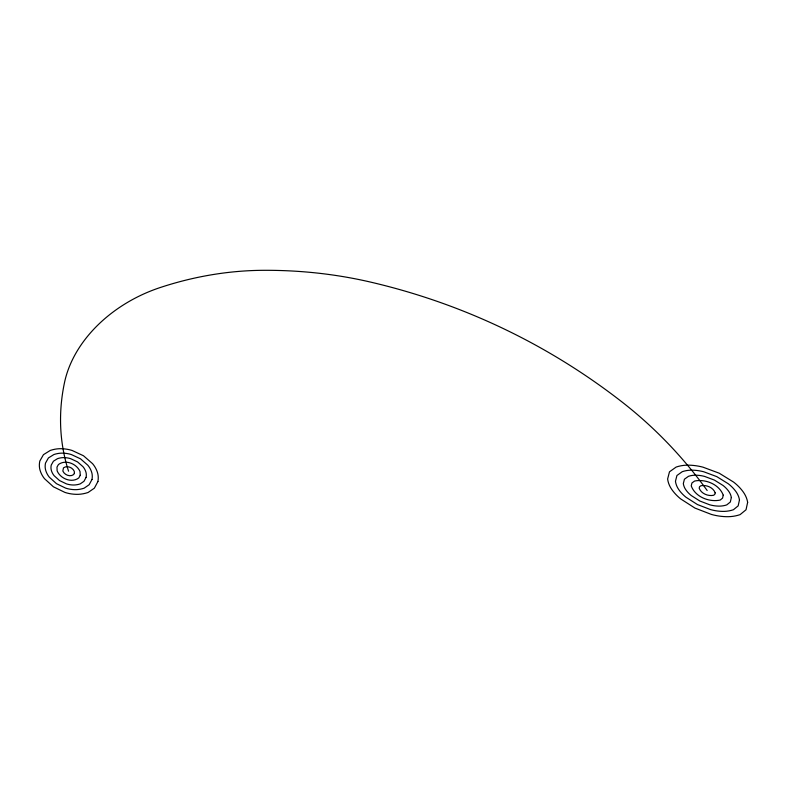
<?xml version="1.0" encoding="UTF-8"?>
<svg xmlns="http://www.w3.org/2000/svg" width="787" height="787" viewBox="0 0 787 787"><rect width="100%" height="100%" fill="white"/><g stroke="black" fill="none" stroke-linecap="round" stroke-linejoin="round"><path stroke-width="1.18" d="M707.159 490.508A522.706 474.04 -40.2 0 0 621.159 401.311A971.925 791.22 -63.6 0 0 371.277 282.258A502.45 430.745 -37.3 0 0 263.173 270.315A287.953 232.972 -25.2 0 0 160.145 287.56A126.392 95.119 -22.6 0 0 64.544 382.374A271.476 211.496 -16.2 0 0 68.558 471.187M747.65 502.293L746.027 509.779L740.075 514.639A34.107 27.496 8.9 0 1 725.958 516.685A49.945 40.029 8.4 0 1 711.468 514.452L694.97 508.087L680.676 498.909A49.62 39.793 7.7 0 1 671.754 489.435A31.618 25.548 7.2 0 1 667.622 478.998L669.481 471.816L676.141 467.065A31.746 25.882 7.3 0 1 688.959 465.156A50.142 41.15 8 0 1 702.968 467.163L719.18 473.184L733.622 482.106A50.476 41.406 8.8 0 1 742.977 491.59A32.287 26.276 9.2 0 1 747.65 502.293M739.475 499.912L738.157 505.874L733.405 509.74A27.26 21.997 8.8 0 1 722.151 511.383A39.97 32.11 8.3 0 1 710.602 509.612L697.42 504.546L685.969 497.227A39.753 31.952 7.8 0 1 678.797 489.642A25.351 20.492 7.4 0 1 675.462 481.27L676.928 475.515L682.26 471.688A25.43 20.708 7.5 0 1 692.55 470.164A40.098 32.828 8 0 1 703.794 471.787L716.79 476.627L728.329 483.789A40.304 32.985 8.6 0 1 735.786 491.373A25.774 20.954 9 0 1 739.475 499.912M731.339 497.541L730.336 501.998L726.775 504.88A20.423 16.497 8.6 0 1 718.364 506.11A29.985 24.141 8.3 0 1 709.736 504.801L699.869 501.024L691.271 495.544A29.867 24.063 7.9 0 1 685.871 489.858A19.045 15.415 7.6 0 1 683.332 483.562L684.415 479.224L688.418 476.342A19.095 15.533 7.6 0 1 696.17 475.2A30.054 24.545 8.1 0 1 704.631 476.43L714.389 480.08L723.037 485.461A30.172 24.633 8.5 0 1 728.605 491.157A19.291 15.671 8.8 0 1 731.339 497.541M723.243 495.18L722.564 498.141L720.194 500.06C709.225 502.45 695.157 496.882 691.232 485.864L691.95 482.962L694.626 481.034C705.496 478.771 719.269 484.369 723.243 495.18M715.186 492.839L714.842 494.315L713.652 495.269C708.172 496.459 701.158 493.675 699.181 488.176L699.535 486.72L700.873 485.756C706.313 484.625 713.209 487.419 715.186 492.839M97.922 481.536L94.361 488.166L88.095 492.485A29.817 22.656 -29.2 0 1 76.034 494.334A43.659 33.054 -28.7 0 1 64.927 492.406L53.418 486.809L44.525 478.712A43.521 32.788 -28.7 0 1 40.078 470.331A27.879 20.934 -29.4 0 1 39.812 461.064L43.452 454.67L50.289 450.43A28.086 21.101 -30.2 0 1 61.297 448.698A44.367 33.457 -30.8 0 1 72.099 450.459L83.501 455.771L92.571 463.671A44.515 33.733 -30.8 0 1 97.332 472.062A28.312 21.534 -30.1 0 1 97.922 481.536M92 479.45L89.147 484.733L84.14 488.176A23.856 18.101 -29.3 0 1 74.519 489.652A34.982 26.473 -28.9 0 1 65.665 488.127L56.467 483.671L49.335 477.207A34.894 26.305 -28.9 0 1 45.754 470.498A22.341 16.793 -29.4 0 1 45.508 463.071L48.42 457.945L53.9 454.532A22.469 16.901 -30.1 0 1 62.734 453.145A35.435 26.728 -30.6 0 1 71.401 454.571L80.52 458.841L87.77 465.176A35.523 26.906 -30.6 0 1 91.558 471.885A22.616 17.176 -30 0 1 92 479.45M86.098 477.375L83.953 481.319L80.205 483.887A17.894 13.566 -29.4 0 1 73.014 484.999A26.276 19.882 -29.1 0 1 66.393 483.857L59.497 480.542L54.136 475.702A26.227 19.783 -29.1 0 1 51.43 470.675A16.783 12.631 -29.5 0 1 51.234 465.087L53.418 461.221L57.53 458.654A16.852 12.69 -30 0 1 64.18 457.621A26.532 20.019 -30.4 0 1 70.692 458.693L77.549 461.91L82.969 466.671A26.581 20.118 -30.4 0 1 85.793 471.708A16.94 12.848 -30 0 1 86.098 477.375M80.225 475.299L78.798 477.925C71.715 483.385 60.324 478.693 57.126 470.842L56.989 467.114L58.435 464.527C65.557 459.175 76.752 463.759 80.028 471.541L80.225 475.299M74.381 473.243L73.663 474.551C70.122 477.266 64.445 474.925 62.842 471.019L63.481 467.852C67.043 465.166 72.66 467.468 74.293 471.364L74.381 473.243"/></g></svg>
